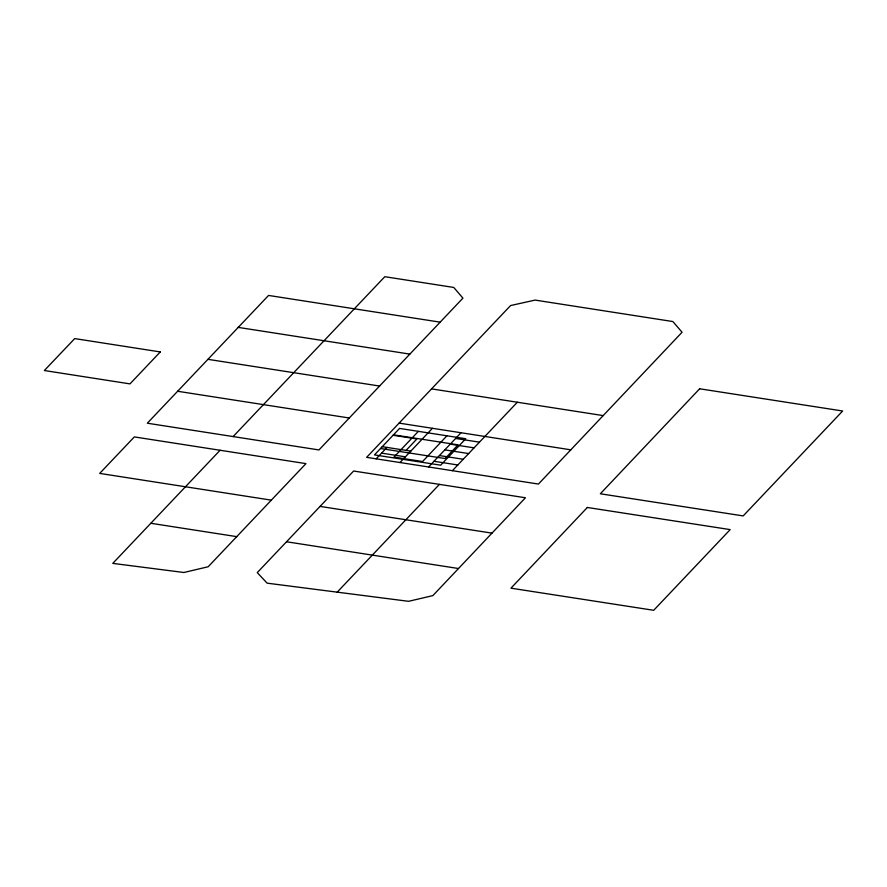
<?xml version="1.0" encoding="UTF-8"?>
<svg xmlns="http://www.w3.org/2000/svg" width="887" height="887" viewBox="0 0 887 887"><rect width="100%" height="100%" fill="white"/><g stroke="black" fill="none" stroke-linecap="round" stroke-linejoin="round"><path stroke-width="1.33" d="M458.501 568.523L525.437 497.762L353.625 471.019L257.263 572.614L267.109 583.158L408.574 601.319L432.856 595.609L458.501 568.523L286.568 541.769M603.182 415.593L538.431 484.058L366.63 457.348L510.602 305.538L535.116 300.094L672.867 321.549L682.07 332.248L603.182 415.593L431.559 388.883M440.14 322.158L268.561 295.438L147.32 423.21L318.965 449.942L462.936 298.132L453.734 287.443L384.803 276.7L233.115 436.57M220.109 450.241L112.782 563.378L183.886 572.492L208.168 566.76L305.96 463.624L134.336 436.914L99.699 473.403L271.344 500.146M376.155 458.823L386.976 447.414M418.365 431.348L393.972 457.082L422.567 461.528L446.959 435.794M406.08 450.385L416.901 438.976L393.063 435.273M399.982 462.537L432.446 428.299M428.576 466.983L461.04 432.745M439.42 484.38L337.182 592.172M452.414 470.675L517.343 402.232M238.248 327.392L409.838 354.101M207.946 359.335L379.581 386.045M399.128 423.121L570.807 449.82M177.633 391.267L349.267 417.999M455.63 438.455L479.457 442.158M393.495 434.818L458.069 444.853L445.074 458.546L380.523 448.512M450.219 444.154L474.046 447.857M444.808 449.864L468.646 453.567M382.253 446.682L410.803 451.128M439.398 455.563L463.236 459.266M381.565 453.124L405.392 456.827M433.998 461.273L457.825 464.976M320.107 506.41L491.963 533.131M150.812 523.275L236.718 536.635M587.338 507.475L510.956 588.17L653.697 610.3L730.189 529.606L587.338 507.475M699.655 388.783L600.333 493.771L743.184 515.912L842.65 411.003L699.655 388.783M160.281 351.928L129.979 383.883L44.35 370.522L74.719 338.59L160.281 351.928M399.56 428.421L374.458 454.898L440.673 465.187L465.764 438.721L399.56 428.421"/></g></svg>
